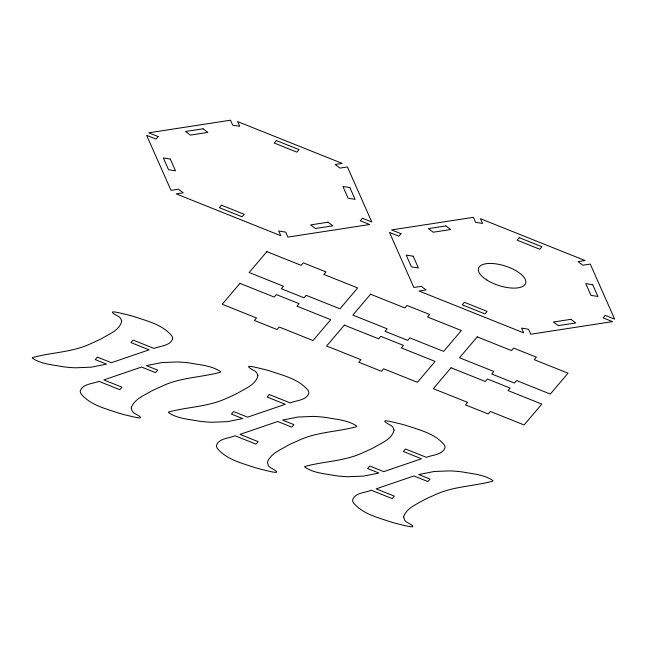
<?xml version="1.0" encoding="UTF-8"?>
<svg xmlns="http://www.w3.org/2000/svg" width="647" height="647" viewBox="0 0 647 647"><rect width="100%" height="100%" fill="white"/><g stroke="black" fill="none" stroke-linecap="round" stroke-linejoin="round"><path stroke-width="0.97" d="M121.701 321.074C119.816 330.326 108.931 334.03 101.773 338.543A348.337 144.451 17.7 0 1 91.753 343.169C73.192 352.445 51.744 352.203 32.39 357.581L32.35 358.106C41.109 364.229 52.836 364.762 63.123 366.768A79.791 33.086 17.7 0 0 75.521 367.803L91.211 367.181L106.529 364.124L95.23 359.603L97.357 357.095L111.397 362.708L149.117 349.833L130.961 342.57L133.088 340.063L154.035 348.442C160.141 345.805 170.315 346.048 172.692 338.696A20.55 8.524 17.7 0 0 171.746 335.753C162.494 324.6 147.314 321.106 134.147 316.626A101.15 41.95 17.7 0 0 127.548 314.798C121.814 313.609 102.42 307.883 118.894 316.715A12.018 4.982 17.7 0 1 120.609 318.405L121.701 321.074M131.236 407.942L132.32 411.355A12.018 4.982 17.7 0 0 134.026 413.045C150.508 421.876 131.115 416.15 125.372 414.953A101.15 41.95 17.7 0 1 118.773 413.126C105.615 408.653 90.426 405.151 81.174 394.007A20.55 8.524 17.7 0 1 80.228 391.055C82.606 383.711 92.788 383.946 98.894 381.318L119.841 389.688L121.968 387.189L103.803 379.926L141.523 367.043L155.563 372.664L157.69 370.157L146.392 365.636L161.71 362.579L177.407 361.956A79.791 33.086 17.7 0 1 189.797 362.991C200.085 364.989 211.812 365.531 220.57 371.653L220.53 372.179C201.177 377.557 179.729 377.314 161.168 386.591A348.337 144.451 17.7 0 0 151.147 391.217C143.957 395.584 134.034 399.248 131.236 407.942M257.886 375.535C255.994 384.787 245.116 388.491 237.959 393.004A348.337 144.451 17.7 0 1 227.93 397.63C209.369 406.906 187.929 406.664 168.576 412.042L168.527 412.568C177.286 418.69 189.021 419.224 199.308 421.221A79.791 33.086 17.7 0 0 211.698 422.265L227.388 421.642L242.714 418.585L231.408 414.064L233.535 411.557L247.575 417.169L285.295 404.294L267.138 397.032L269.265 394.524L290.212 402.903C296.318 400.267 306.492 400.509 308.878 393.158A20.55 8.524 17.7 0 0 307.923 390.214C298.679 379.061 283.491 375.567 270.325 371.087A101.15 41.95 17.7 0 0 263.733 369.259C257.991 368.07 238.597 362.344 255.08 371.176A12.018 4.982 17.7 0 1 256.786 372.866L257.886 375.535M267.413 462.403L268.497 465.816A12.018 4.982 17.7 0 0 270.203 467.498C286.686 476.338 267.292 470.612 261.55 469.415A101.15 41.95 17.7 0 1 254.958 467.587C241.792 463.115 226.612 459.613 217.36 448.468A20.55 8.524 17.7 0 1 216.405 445.516C218.791 438.173 228.965 438.407 235.071 435.779L256.018 444.149L258.145 441.65L239.988 434.388L277.709 421.504L291.748 427.117L293.875 424.618L282.569 420.097L297.895 417.04L313.585 416.417A79.791 33.086 17.7 0 1 325.983 417.452C336.262 419.45 347.997 419.992 356.756 426.106L356.707 426.64C337.362 432.01 315.906 431.784 297.353 441.044A348.337 144.451 17.7 0 0 287.333 445.678C280.143 450.045 270.22 453.709 267.413 462.403M394.063 429.996C392.179 439.248 381.293 442.952 374.136 447.465A348.337 144.451 17.7 0 1 364.115 452.091C345.555 461.368 324.107 461.125 304.753 466.503L304.713 467.029C313.471 473.151 325.198 473.685 335.486 475.682A79.791 33.086 17.7 0 0 347.884 476.726L363.574 476.103L378.891 473.046L367.593 468.525L369.72 466.018L383.76 471.631L421.48 458.755L403.324 451.493L405.443 448.986L426.397 457.364C432.495 454.728 442.677 454.97 445.055 447.619A20.55 8.524 17.7 0 0 444.109 444.675C434.857 433.522 419.677 430.02 406.51 425.548A101.15 41.95 17.7 0 0 399.911 423.72C394.169 422.531 374.775 416.805 391.257 425.637A12.018 4.982 17.7 0 1 392.964 427.327L394.063 429.996M403.599 516.864L404.682 520.269A12.018 4.982 17.7 0 0 406.389 521.959C422.871 530.799 403.477 525.065 397.735 523.876A101.15 41.95 17.7 0 1 391.136 522.048C377.969 517.576 362.789 514.074 353.537 502.929A20.55 8.524 17.7 0 1 352.591 499.977C354.968 492.626 365.143 492.868 371.249 490.232L392.203 498.611L394.322 496.103L376.166 488.849L413.886 475.966L427.926 481.578L430.053 479.079L418.755 474.558L434.072 471.501L449.762 470.879A79.791 33.086 17.7 0 1 462.16 471.914C472.447 473.911 484.174 474.453 492.933 480.567L492.893 481.101C473.539 486.479 452.091 486.237 433.53 495.505A348.337 144.451 17.7 0 0 423.51 500.131C416.32 504.506 406.397 508.17 403.599 516.864M158.143 136.557L156.016 139.065L146.634 135.312L171.002 190.364L178.435 189.215L183.263 192.83L176.235 193.906L280.822 235.734L278.728 231.003L285.683 232.103L287.899 237.109L369.672 224.509L360.282 220.756L362.409 218.249L371.79 222.002L347.423 166.95L339.99 168.099L335.162 164.484L342.19 163.4L237.611 121.579L239.705 126.311L232.742 125.203L230.526 120.205L148.753 132.805L158.143 136.557M221.5 205.188L219.382 207.695L242.075 216.769L244.202 214.262L221.5 205.188M276.35 140.545L274.223 143.052L296.924 152.126L299.051 149.619L276.35 140.545M239.948 283.37L222.228 304.252L256.527 317.968L254.4 320.467L277.102 329.549L279.229 327.042L313.019 340.557L330.73 319.675L296.941 306.16L299.068 303.653L276.366 294.579L274.247 297.086L239.948 283.37M266.871 251.634L249.16 272.508L283.459 286.225L281.332 288.732L304.025 297.806L306.152 295.307L339.942 308.821L357.662 287.939L323.872 274.425L325.991 271.918L303.297 262.844L301.17 265.351L266.871 251.634M400.994 233.68L398.867 236.187L389.486 232.435L413.862 287.478L421.286 286.338L426.122 289.945L419.094 291.029L523.674 332.857L521.579 328.126L528.542 329.226L530.75 334.232L612.523 321.624L603.141 317.871L605.268 315.372L614.65 319.125L590.274 264.073L582.85 265.213L578.014 261.606L585.042 260.523L480.462 218.702L482.557 223.433L475.602 222.325L473.386 217.327L391.613 229.928L400.994 233.68M344.35 325.118L326.638 345.999L360.937 359.716L358.81 362.223L381.504 371.297L383.631 368.798L417.42 382.304L435.14 361.43L401.342 347.916L403.469 345.409L380.776 336.335L378.649 338.834L344.35 325.118M370.569 294.215L352.858 315.097L387.157 328.813L385.03 331.321L407.723 340.395L409.85 337.896L443.64 351.402L461.36 330.528L427.562 317.014L429.689 314.507L406.995 305.433L404.868 307.932L370.569 294.215M464.36 302.311L462.233 304.81L484.926 313.892L487.054 311.385L464.36 302.311M519.209 237.667L517.082 240.166L539.776 249.249L541.903 246.742L519.209 237.667M451.024 367.779L433.312 388.661L467.611 402.377L465.484 404.885L488.178 413.959L490.305 411.452L524.094 424.966L541.814 404.092L508.024 390.578L510.143 388.071L487.45 378.996L485.323 381.495L451.024 367.779M477.243 336.877L459.532 357.759L493.831 371.475L491.704 373.982L514.397 383.056L516.524 380.549L550.314 394.063L568.034 373.19L534.244 359.675L536.363 357.168L513.669 348.094L511.542 350.593L477.243 336.877M203.021 128.802L185.535 131.495L190.364 135.102L207.849 132.409L203.021 128.802M328.061 222.204L310.576 224.905L315.404 228.512L332.89 225.819L328.061 222.204M445.872 225.924L428.387 228.617L433.223 232.224L450.708 229.531L445.872 225.924M570.913 319.327L553.428 322.02L558.264 325.635L575.749 322.942L570.913 319.327M170.307 159.065L163.343 157.957L168.56 169.732L175.515 170.832L170.307 159.065M349.865 187.581L342.91 186.473L348.118 198.249L355.082 199.357L349.865 187.581M413.166 256.188L406.203 255.08L411.411 266.847L418.374 267.955L413.166 256.188M592.725 284.704L585.761 283.596L590.978 295.372L597.933 296.472L592.725 284.704M486.617 279.884A24.74 10.263 17.7 0 0 525.445 283.798A24.74 10.263 17.7 0 0 494.138 263.652A24.74 10.263 17.7 0 0 486.617 279.884"/></g></svg>
